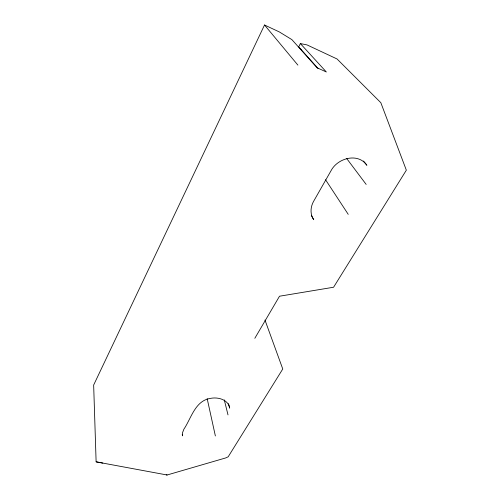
<?xml version="1.0" encoding="UTF-8"?>
<svg xmlns="http://www.w3.org/2000/svg" width="500" height="500" viewBox="0 0 500 500"><rect width="100%" height="100%" fill="white"/><g stroke="black" fill="none" stroke-linecap="round" stroke-linejoin="round"><path stroke-width="0.75" d="M318.269 68.706L298.706 46.875L300.363 43.581L326.356 72L317.05 67.744L291.881 39.619L279.356 31.944L264.525 25L93.656 385.037L96.119 461.838L102.819 463.088M254.819 338.312L279.506 296.219L333.581 287.238L406.344 170.181L380.838 102.706L337.05 58.969L307.019 44.906L300.363 43.581M96.119 461.838L167.1 475L225.731 457.925L228.188 456.794L282.762 368.994L264.969 320.044M166.244 474.837L167.1 475M264.525 25L297.894 65.113M363.506 161.019L366.881 165.269C357.969 152.394 337.669 158.125 331.131 170.538L313.55 201.425C310.419 207.031 309.944 214.262 313.719 219.694L311.425 215.637M346.65 158.463L366.175 184.425M325.55 179.731L348.231 214.35M300.544 48.288L300.925 49.612M228.525 403.581L229.675 408.119C228.325 399.556 218.056 396.881 210.656 398.344C195.162 400.556 191.281 418.244 183.869 429.231L182.594 432.544L182.506 435.831L182.244 434.294M224.3 399.931L228.006 414.894M207.175 398.669L215.375 435.962"/></g></svg>
